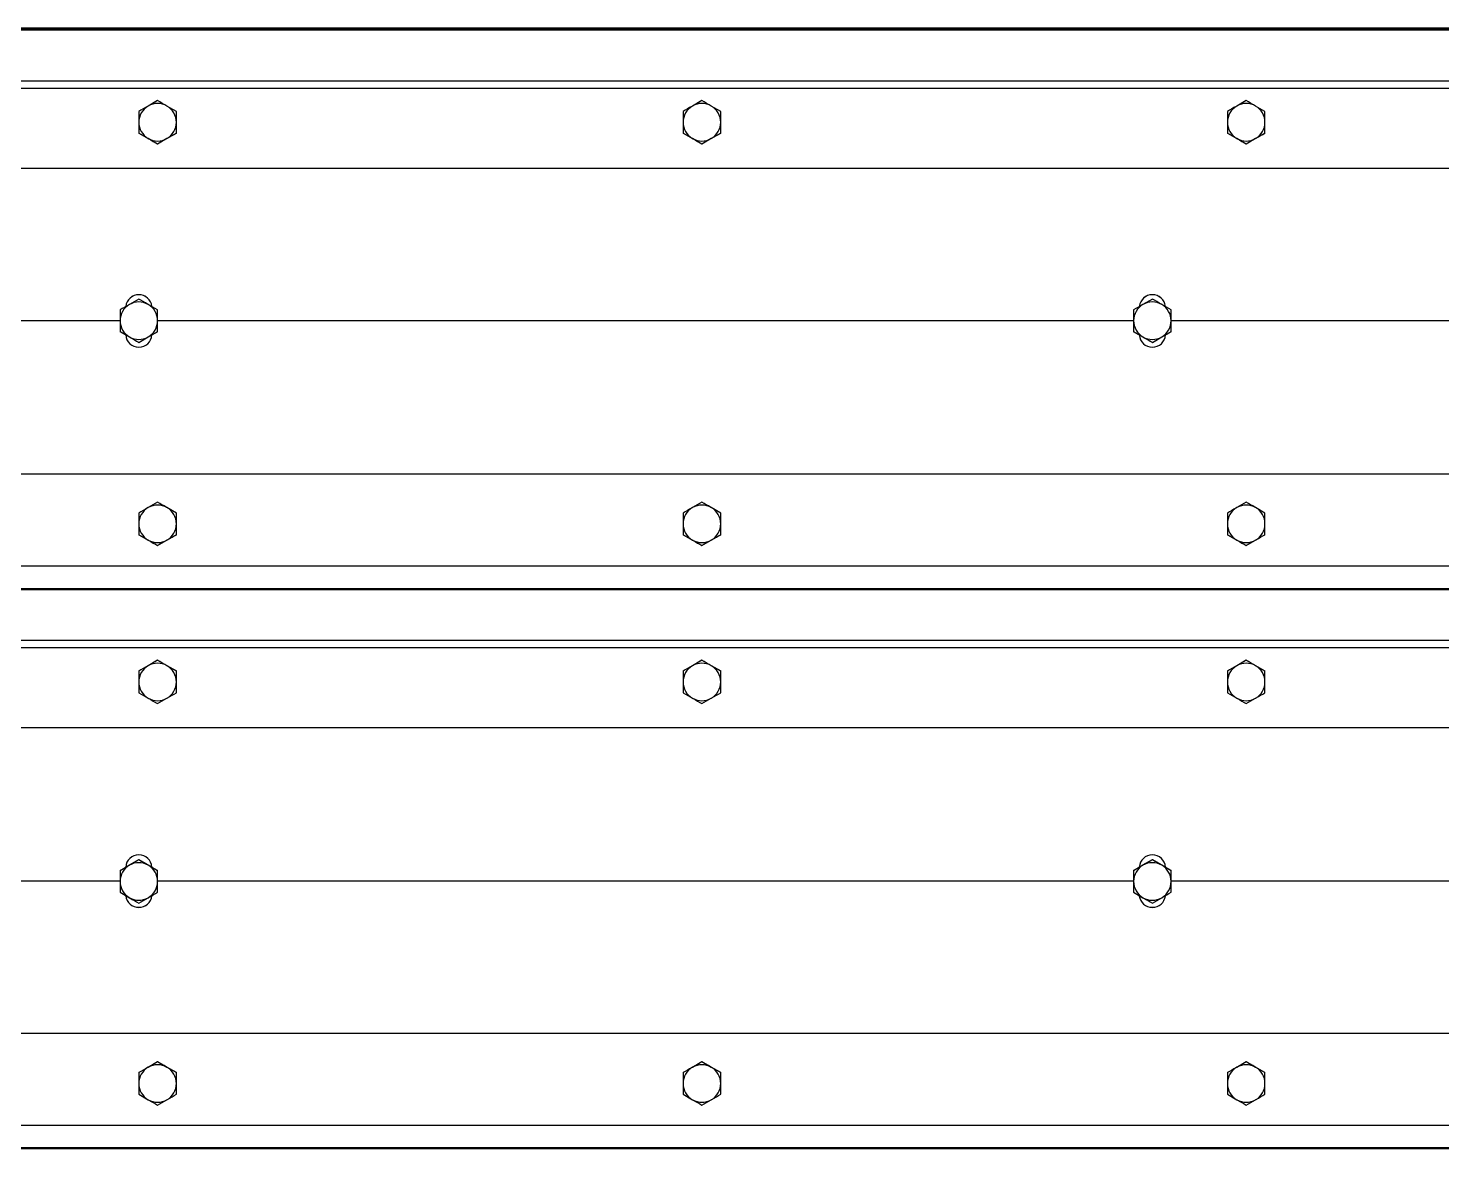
# Model space of a CAD drawing. Header units: millimetres. Extents: x -361 to 14022, y -1822 to 1455.
# Drawn here: x 3832.3 to 3863.68, y 919.6 to 944.47 of the extents above; entities that cross this region are included whole.
import ezdxf

# ---------------------------------------------------------------- set-up
doc = ezdxf.new("R2010")
doc.units = ezdxf.units.MM

msp = doc.modelspace()

# ---------------------------------------------------------------- linework, layer by layer
at = {"color": 7, "linetype": 'Continuous', "lineweight": 25}
for p, q in [((3885.590521, 944.473651), (3760.590521, 944.473651)), ((3884.757188, 944.450482), (3761.423854, 944.450482)), ((3884.757188, 944.429013), (3761.423854, 944.429013)), ((3884.757188, 943.299046), (3761.423854, 943.299046)), ((3884.757188, 943.133247), (3761.423854, 943.133247)), ((3835.173854, 942.867441), (3834.965521, 942.74755)), ((3835.590521, 942.626891), (3835.382188, 942.74755)), ((3847.257188, 942.867441), (3847.048854, 942.74755)), ((3847.673854, 942.626891), (3847.465521, 942.74755)), ((3859.340521, 942.867441), (3859.132188, 942.74755)), ((3859.757188, 942.626891), (3859.548854, 942.74755)), ((3834.757188, 942.145791), (3834.965521, 942.0259)), ((3834.965521, 942.022892), (3834.757188, 942.143167)), ((3835.173854, 941.902617), (3834.965521, 942.022892)), ((3835.173854, 941.905241), (3835.382188, 942.0259)), ((3835.382188, 942.022892), (3835.173854, 941.902617)), ((3835.590521, 942.143167), (3835.382188, 942.022892)), ((3846.840521, 942.145791), (3847.048854, 942.0259)), ((3847.048854, 942.022892), (3846.840521, 942.143167)), ((3847.257188, 941.902617), (3847.048854, 942.022892)), ((3847.257188, 941.905241), (3847.465521, 942.0259)), ((3847.465521, 942.022892), (3847.257188, 941.902617)), ((3847.673854, 942.143167), (3847.465521, 942.022892)), ((3858.923854, 942.145791), (3859.132188, 942.0259)), ((3859.132188, 942.022892), (3858.923854, 942.143167)), ((3859.340521, 941.902617), (3859.132188, 942.022892)), ((3859.340521, 941.905241), (3859.548854, 942.0259)), ((3859.548854, 942.022892), (3859.340521, 941.902617)), ((3859.757188, 942.143167), (3859.548854, 942.022892)), ((3835.173854, 941.902617), (3835.173854, 941.905241)), ((3847.257188, 941.902617), (3847.257188, 941.905241)), ((3859.340521, 941.902617), (3859.340521, 941.905241)), ((3884.757188, 941.358733), (3761.423854, 941.358733)), ((3834.757188, 938.460892), (3834.548854, 938.341001)), ((3835.173854, 938.220342), (3834.965521, 938.341001)), ((3857.257188, 938.460892), (3857.048854, 938.341001)), ((3857.673854, 938.220342), (3857.465521, 938.341001)), ((3834.340521, 937.976228), (3812.673854, 937.976228)), ((3856.840521, 937.976228), (3835.173854, 937.976228)), ((3878.501976, 937.976228), (3857.673854, 937.976228)), ((3834.340521, 937.739242), (3834.548854, 937.619351)), ((3834.548854, 937.616021), (3834.340521, 937.736296)), ((3834.757188, 937.495746), (3834.548854, 937.616021)), ((3834.757188, 937.498693), (3834.965521, 937.619351)), ((3834.965521, 937.616021), (3834.757188, 937.495746)), ((3835.173854, 937.736296), (3834.965521, 937.616021)), ((3856.840521, 937.739242), (3857.048854, 937.619351)), ((3857.048854, 937.616021), (3856.840521, 937.736296)), ((3857.257188, 937.495746), (3857.048854, 937.616021)), ((3857.257188, 937.498693), (3857.465521, 937.619351)), ((3857.465521, 937.616021), (3857.257188, 937.495746)), ((3857.673854, 937.736296), (3857.465521, 937.616021)), ((3834.757188, 937.495746), (3834.757188, 937.498693)), ((3857.257188, 937.495746), (3857.257188, 937.498693)), ((3884.757188, 934.574978), (3761.423854, 934.574978)), ((3835.173854, 933.951248), (3834.965521, 933.831357)), ((3835.590521, 933.710698), (3835.382188, 933.831357)), ((3847.257188, 933.951248), (3847.048854, 933.831357)), ((3847.673854, 933.710698), (3847.465521, 933.831357)), ((3859.340521, 933.951248), (3859.132188, 933.831357)), ((3859.757188, 933.710698), (3859.548854, 933.831357)), ((3834.757188, 933.229599), (3834.965521, 933.109708)), ((3834.965521, 933.1067), (3834.757188, 933.226975)), ((3835.590521, 933.226975), (3835.382188, 933.1067)), ((3846.840521, 933.229599), (3847.048854, 933.109708)), ((3847.048854, 933.1067), (3846.840521, 933.226975)), ((3847.673854, 933.226975), (3847.465521, 933.1067)), ((3858.923854, 933.229599), (3859.132188, 933.109708)), ((3859.132188, 933.1067), (3858.923854, 933.226975)), ((3859.757188, 933.226975), (3859.548854, 933.1067)), ((3835.173854, 932.986425), (3834.965521, 933.1067)), ((3835.173854, 932.989049), (3835.382188, 933.109708)), ((3835.382188, 933.1067), (3835.173854, 932.986425)), ((3835.173854, 932.986425), (3835.173854, 932.989049)), ((3847.257188, 932.986425), (3847.048854, 933.1067)), ((3847.257188, 932.989049), (3847.465521, 933.109708)), ((3847.465521, 933.1067), (3847.257188, 932.986425)), ((3847.257188, 932.986425), (3847.257188, 932.989049)), ((3859.340521, 932.986425), (3859.132188, 933.1067)), ((3859.340521, 932.989049), (3859.548854, 933.109708)), ((3859.548854, 933.1067), (3859.340521, 932.986425)), ((3859.340521, 932.986425), (3859.340521, 932.989049)), ((3884.757188, 932.528149), (3761.423854, 932.528149)), ((3884.757188, 932.028294), (3761.423854, 932.028294)), ((3884.757188, 932.004824), (3761.423854, 932.004824)), ((3884.757188, 930.882158), (3761.423854, 930.882158)), ((3884.757188, 930.715507), (3761.423854, 930.715507)), ((3884.757188, 930.714364), (3761.423854, 930.714364)), ((3834.965521, 930.324673), (3835.173854, 930.444943)), ((3835.173854, 930.441453), (3834.965521, 930.320673)), ((3835.173854, 930.444943), (3835.173854, 930.441453)), ((3835.173854, 930.444943), (3835.382188, 930.324673)), ((3847.048854, 930.324673), (3847.257188, 930.444943)), ((3847.257188, 930.441453), (3847.048854, 930.320673)), ((3847.257188, 930.444943), (3847.257188, 930.441453)), ((3847.257188, 930.444943), (3847.465521, 930.324673)), ((3859.132188, 930.324673), (3859.340521, 930.444943)), ((3859.340521, 930.441453), (3859.132188, 930.320673)), ((3859.340521, 930.444943), (3859.340521, 930.441453)), ((3859.340521, 930.444943), (3859.548854, 930.324673)), ((3834.757188, 930.204403), (3834.965521, 930.324673)), ((3835.382188, 930.324673), (3835.590521, 930.204403)), ((3835.590521, 930.200913), (3835.382188, 930.320673)), ((3846.840521, 930.204403), (3847.048854, 930.324673)), ((3847.465521, 930.324673), (3847.673854, 930.204403)), ((3847.673854, 930.200913), (3847.465521, 930.320673)), ((3858.923854, 930.204403), (3859.132188, 930.324673)), ((3859.548854, 930.324673), (3859.757188, 930.204403)), ((3859.757188, 930.200913), (3859.548854, 930.320673)), ((3834.757188, 929.719833), (3834.965521, 929.599053)), ((3846.840521, 929.719833), (3847.048854, 929.599053)), ((3858.923854, 929.719833), (3859.132188, 929.599053)), ((3835.173854, 929.479293), (3835.382188, 929.599053)), ((3847.257188, 929.479293), (3847.465521, 929.599053)), ((3859.340521, 929.479293), (3859.548854, 929.599053)), ((3884.757188, 928.939922), (3761.423854, 928.939922)), ((3834.548854, 925.895707), (3834.757188, 926.015977)), ((3834.757188, 926.012059), (3834.548854, 925.891278)), ((3834.757188, 926.015977), (3834.757188, 926.012059)), ((3834.757188, 926.015977), (3834.965521, 925.895707)), ((3857.048854, 925.895707), (3857.257188, 926.015977)), ((3857.257188, 926.012059), (3857.048854, 925.891278)), ((3857.257188, 926.015977), (3857.257188, 926.012059)), ((3857.257188, 926.015977), (3857.465521, 925.895707)), ((3834.340521, 925.775437), (3834.548854, 925.895707)), ((3834.965521, 925.895707), (3835.173854, 925.775437)), ((3835.173854, 925.771519), (3834.965521, 925.891278)), ((3856.840521, 925.775437), (3857.048854, 925.895707)), ((3857.465521, 925.895707), (3857.673854, 925.775437)), ((3857.673854, 925.771519), (3857.465521, 925.891278)), ((3834.340521, 925.535719), (3812.673854, 925.535719)), ((3856.840521, 925.535719), (3835.173854, 925.535719)), ((3878.501661, 925.535719), (3857.673854, 925.535719)), ((3834.340521, 925.290439), (3834.548854, 925.169659)), ((3834.757188, 925.049899), (3834.965521, 925.169659)), ((3856.840521, 925.290439), (3857.048854, 925.169659)), ((3857.257188, 925.049899), (3857.465521, 925.169659)), ((3884.757188, 922.156444), (3761.423854, 922.156444)), ((3834.757188, 921.288575), (3834.965521, 921.408845)), ((3834.965521, 921.408845), (3835.173854, 921.529115)), ((3835.173854, 921.525625), (3834.965521, 921.404845)), ((3835.173854, 921.529115), (3835.173854, 921.525625)), ((3835.173854, 921.529115), (3835.382188, 921.408845)), ((3835.382188, 921.408845), (3835.590521, 921.288575)), ((3835.590521, 921.285085), (3835.382188, 921.404845)), ((3846.840521, 921.288575), (3847.048854, 921.408845)), ((3847.048854, 921.408845), (3847.257188, 921.529115)), ((3847.257188, 921.525625), (3847.048854, 921.404845)), ((3847.257188, 921.529115), (3847.257188, 921.525625)), ((3847.257188, 921.529115), (3847.465521, 921.408845)), ((3847.465521, 921.408845), (3847.673854, 921.288575)), ((3847.673854, 921.285085), (3847.465521, 921.404845)), ((3858.923854, 921.288575), (3859.132188, 921.408845)), ((3859.132188, 921.408845), (3859.340521, 921.529115)), ((3859.340521, 921.525625), (3859.132188, 921.404845)), ((3859.340521, 921.529115), (3859.340521, 921.525625)), ((3859.340521, 921.529115), (3859.548854, 921.408845)), ((3859.548854, 921.408845), (3859.757188, 921.288575)), ((3859.757188, 921.285085), (3859.548854, 921.404845)), ((3834.757188, 920.804005), (3834.965521, 920.683225)), ((3835.173854, 920.563465), (3835.382188, 920.683225)), ((3846.840521, 920.804005), (3847.048854, 920.683225)), ((3847.257188, 920.563465), (3847.465521, 920.683225)), ((3858.923854, 920.804005), (3859.132188, 920.683225)), ((3859.340521, 920.563465), (3859.548854, 920.683225)), ((3884.757188, 920.109699), (3761.423854, 920.109699)), ((3884.757188, 919.617149), (3761.423854, 919.617149)), ((3884.757188, 919.59568), (3761.423854, 919.59568))]:
    msp.add_line(p, q, dxfattribs=at)
for centre, radius, start, end in [((3835.173828, 942.386721), 0.416641, 119.9979362, 179.999425), ((3835.173854, 942.386684), 0.416685, 60.0014888, 119.9985112), ((3835.17388, 942.386721), 0.416641, 0.000575, 60.0020638), ((3847.257162, 942.386721), 0.416641, 119.9979362, 179.999425), ((3847.257188, 942.386684), 0.416685, 60.0014888, 119.9985112), ((3847.257214, 942.386721), 0.416641, 0.000575, 60.0020638), ((3859.340495, 942.386721), 0.416641, 119.9979362, 179.999425), ((3859.340521, 942.386684), 0.416685, 60.0014888, 119.9985112), ((3859.340547, 942.386721), 0.416641, 0.000575, 60.0020638), ((3835.173828, 942.386729), 0.416641, 180.000575, 240.0020638), ((3835.17388, 942.386729), 0.416641, 299.9979362, 359.999425), ((3847.257162, 942.386729), 0.416641, 180.000575, 240.0020638), ((3847.257214, 942.386729), 0.416641, 299.9979362, 359.999425), ((3859.340495, 942.386729), 0.416641, 180.000575, 240.0020638), ((3859.340547, 942.386729), 0.416641, 299.9979362, 359.999425), ((3835.173854, 942.386766), 0.416685, 240.0014888, 299.9985112), ((3847.257188, 942.386766), 0.416685, 240.0014888, 299.9985112), ((3859.340521, 942.386766), 0.416685, 240.0014888, 299.9985112), ((3834.757162, 937.980172), 0.416641, 119.9979362, 179.999425), ((3834.757188, 937.980135), 0.416685, 60.0014888, 119.9985112), ((3834.757214, 937.980172), 0.416641, 0.000575, 60.0020638), ((3857.257162, 937.980172), 0.416641, 119.9979362, 179.999425), ((3857.257188, 937.980135), 0.416685, 60.0014888, 119.9985112), ((3857.257214, 937.980172), 0.416641, 0.000575, 60.0020638), ((3834.757162, 937.98018), 0.416641, 180.000575, 240.0020638), ((3834.757214, 937.98018), 0.416641, 299.9979362, 359.999425), ((3857.257162, 937.98018), 0.416641, 180.000575, 240.0020638), ((3857.257214, 937.98018), 0.416641, 299.9979362, 359.999425), ((3834.757188, 937.980217), 0.416685, 240.0014888, 299.9985112), ((3857.257188, 937.980217), 0.416685, 240.0014888, 299.9985112), ((3835.173828, 933.470528), 0.416641, 119.9979362, 179.999425), ((3835.173854, 933.470492), 0.416685, 60.0014888, 119.9985112), ((3835.17388, 933.470528), 0.416641, 0.000575, 60.0020638), ((3847.257162, 933.470528), 0.416641, 119.9979362, 179.999425), ((3847.257188, 933.470492), 0.416685, 60.0014888, 119.9985112), ((3847.257214, 933.470528), 0.416641, 0.000575, 60.0020638), ((3859.340495, 933.470528), 0.416641, 119.9979362, 179.999425), ((3859.340521, 933.470492), 0.416685, 60.0014888, 119.9985112), ((3859.340547, 933.470528), 0.416641, 0.000575, 60.0020638), ((3835.173828, 933.470537), 0.416641, 180.000575, 240.0020638), ((3835.17388, 933.470537), 0.416641, 299.9979362, 359.999425), ((3847.257162, 933.470537), 0.416641, 180.000575, 240.0020638), ((3847.257214, 933.470537), 0.416641, 299.9979362, 359.999425), ((3859.340495, 933.470537), 0.416641, 180.000575, 240.0020638), ((3859.340547, 933.470537), 0.416641, 299.9979362, 359.999425), ((3835.173854, 933.470573), 0.416685, 240.0014888, 299.9985112), ((3847.257188, 933.470573), 0.416685, 240.0014888, 299.9985112), ((3859.340521, 933.470573), 0.416685, 240.0014888, 299.9985112), ((3835.173854, 929.959791), 0.4167, 60.0026331, 119.9973669), ((3847.257188, 929.959791), 0.4167, 60.0026331, 119.9973669), ((3859.340521, 929.959791), 0.4167, 60.0026331, 119.9973669), ((3835.173808, 929.959856), 0.416621, 119.9963499, 179.9989831), ((3835.1739, 929.959856), 0.416621, 0.0010169, 60.0036501), ((3847.257142, 929.959856), 0.416621, 119.9963499, 179.9989831), ((3847.257234, 929.959856), 0.416621, 0.0010169, 60.0036501), ((3859.340475, 929.959856), 0.416621, 119.9963499, 179.9989831), ((3859.340567, 929.959856), 0.416621, 0.0010169, 60.0036501), ((3835.173808, 929.95987), 0.416621, 180.0010169, 240.0036501), ((3835.1739, 929.95987), 0.416621, 299.9963499, 359.9989831), ((3847.257142, 929.95987), 0.416621, 180.0010169, 240.0036501), ((3847.257234, 929.95987), 0.416621, 299.9963499, 359.9989831), ((3859.340475, 929.95987), 0.416621, 180.0010169, 240.0036501), ((3859.340567, 929.95987), 0.416621, 299.9963499, 359.9989831), ((3835.173854, 929.959935), 0.4167, 240.0026331, 299.9973669), ((3847.257188, 929.959935), 0.4167, 240.0026331, 299.9973669), ((3859.340521, 929.959935), 0.4167, 240.0026331, 299.9973669), ((3834.757142, 925.530461), 0.416621, 119.9963499, 179.9989831), ((3834.757188, 925.530396), 0.4167, 60.0026331, 119.9973669), ((3834.757234, 925.530461), 0.416621, 0.0010169, 60.0036501), ((3857.257142, 925.530461), 0.416621, 119.9963499, 179.9989831), ((3857.257188, 925.530396), 0.4167, 60.0026331, 119.9973669), ((3857.257234, 925.530461), 0.416621, 0.0010169, 60.0036501), ((3834.757142, 925.530476), 0.416621, 180.0010169, 240.0036501), ((3834.757234, 925.530476), 0.416621, 299.9963499, 359.9989831), ((3857.257142, 925.530476), 0.416621, 180.0010169, 240.0036501), ((3857.257234, 925.530476), 0.416621, 299.9963499, 359.9989831), ((3834.757188, 925.530541), 0.4167, 240.0026331, 299.9973669), ((3857.257188, 925.530541), 0.4167, 240.0026331, 299.9973669), ((3835.173808, 921.044027), 0.416621, 119.9963499, 179.9989831), ((3835.173854, 921.043963), 0.4167, 60.0026331, 119.9973669), ((3835.1739, 921.044027), 0.416621, 0.0010169, 60.0036501), ((3847.257142, 921.044027), 0.416621, 119.9963499, 179.9989831), ((3847.257188, 921.043963), 0.4167, 60.0026331, 119.9973669), ((3847.257234, 921.044027), 0.416621, 0.0010169, 60.0036501), ((3859.340475, 921.044027), 0.416621, 119.9963499, 179.9989831), ((3859.340521, 921.043963), 0.4167, 60.0026331, 119.9973669), ((3859.340567, 921.044027), 0.416621, 0.0010169, 60.0036501), ((3835.173808, 921.044042), 0.416621, 180.0010169, 240.0036501), ((3835.1739, 921.044042), 0.416621, 299.9963499, 359.9989831), ((3847.257142, 921.044042), 0.416621, 180.0010169, 240.0036501), ((3847.257234, 921.044042), 0.416621, 299.9963499, 359.9989831), ((3859.340475, 921.044042), 0.416621, 180.0010169, 240.0036501), ((3859.340567, 921.044042), 0.416621, 299.9963499, 359.9989831), ((3835.173854, 921.044107), 0.4167, 240.0026331, 299.9973669), ((3847.257188, 921.044107), 0.4167, 240.0026331, 299.9973669), ((3859.340521, 921.044107), 0.4167, 240.0026331, 299.9973669)]:
    msp.add_arc(centre, radius, start, end, dxfattribs=at)
for centre, major_axis, ratio, start_param, end_param in [((3834.757188, 938.267073), (0.291667, 0), 0.99718384, 0.110352693, 3.031165251), ((3834.757188, 938.266183), (0.291667, 0), 0.99718384, 0.114178275, 3.027339505), ((3857.257188, 938.267073), (0.291667, 0), 0.99718384, 0.110352693, 3.031165251), ((3857.257188, 938.266183), (0.291667, 0), 0.99718384, 0.114178275, 3.027339505), ((3834.757188, 937.683771), (0, 0.292457), 0.997297519, 1.639356046, 4.643829261), ((3857.257188, 937.683771), (0, 0.292457), 0.997297519, 1.639356046, 4.643829261), ((3834.757188, 925.82843), (0, 0.292711), 0.99643242, 4.779209725, 7.787160889), ((3857.257188, 925.82843), (0, 0.292711), 0.99643242, 4.779209725, 7.787160889), ((3834.757188, 925.245152), (0.291667, 0), 0.996231549, 3.25862292, 6.166055172), ((3834.757188, 925.246335), (0.291667, 0), 0.996231549, 3.263717215, 6.160960586), ((3857.257188, 925.245152), (0.291667, 0), 0.996231549, 3.25862292, 6.166055172), ((3857.257188, 925.246335), (0.291667, 0), 0.996231549, 3.263717215, 6.160960586)]:
    msp.add_ellipse(centre, major_axis=major_axis, ratio=ratio, start_param=start_param, end_param=end_param, dxfattribs=at)
for points, knots in [([(3834.965521, 942.74755), (3834.960582, 942.744698), (3834.890231, 942.704077), (3834.821289, 942.66408), (3834.757188, 942.626891)], [0, 0, 0, 0, 0.070200577, 1, 1, 1, 1]), ([(3834.757188, 942.626891), (3834.757188, 942.566103), (3834.757188, 942.486969), (3834.757188, 942.405592), (3834.757188, 942.386725)], [0, 0, 0, 0, 0.768150727, 1, 1, 1, 1]), ([(3835.382188, 942.74755), (3835.377249, 942.7504), (3835.306897, 942.79101), (3835.237956, 942.830616), (3835.173854, 942.867441)], [0, 0, 0, 0, 0.070200577, 1, 1, 1, 1]), ([(3835.590521, 942.386725), (3835.590521, 942.405592), (3835.590521, 942.486969), (3835.590521, 942.566103), (3835.590521, 942.626891)], [0, 0, 0, 0, 0.231849273, 1, 1, 1, 1]), ([(3847.048854, 942.74755), (3847.043916, 942.744698), (3846.973564, 942.704077), (3846.904623, 942.66408), (3846.840521, 942.626891)], [0, 0, 0, 0, 0.070200577, 1, 1, 1, 1]), ([(3846.840521, 942.626891), (3846.840521, 942.566103), (3846.840521, 942.486969), (3846.840521, 942.405592), (3846.840521, 942.386725)], [0, 0, 0, 0, 0.768150727, 1, 1, 1, 1]), ([(3847.465521, 942.74755), (3847.460582, 942.7504), (3847.390231, 942.79101), (3847.321289, 942.830616), (3847.257188, 942.867441)], [0, 0, 0, 0, 0.070200577, 1, 1, 1, 1]), ([(3847.673854, 942.386725), (3847.673854, 942.405592), (3847.673854, 942.486969), (3847.673854, 942.566103), (3847.673854, 942.626891)], [0, 0, 0, 0, 0.231849273, 1, 1, 1, 1]), ([(3859.132188, 942.74755), (3859.127249, 942.744698), (3859.056897, 942.704077), (3858.987956, 942.66408), (3858.923854, 942.626891)], [0, 0, 0, 0, 0.070200577, 1, 1, 1, 1]), ([(3858.923854, 942.626891), (3858.923854, 942.566103), (3858.923854, 942.486969), (3858.923854, 942.405592), (3858.923854, 942.386725)], [0, 0, 0, 0, 0.768150727, 1, 1, 1, 1]), ([(3859.548854, 942.74755), (3859.543916, 942.7504), (3859.473564, 942.79101), (3859.404623, 942.830616), (3859.340521, 942.867441)], [0, 0, 0, 0, 0.070200577, 1, 1, 1, 1]), ([(3859.757188, 942.386725), (3859.757188, 942.405592), (3859.757188, 942.486969), (3859.757188, 942.566103), (3859.757188, 942.626891)], [0, 0, 0, 0, 0.231849273, 1, 1, 1, 1]), ([(3834.757188, 942.386725), (3834.757188, 942.32242), (3834.757188, 942.240917), (3834.757188, 942.162366), (3834.757188, 942.145791)], [0, 0, 0, 0, 0.7889992378, 1, 1, 1, 1]), ([(3835.590521, 942.145791), (3835.590521, 942.162366), (3835.590521, 942.240917), (3835.590521, 942.32242), (3835.590521, 942.386725)], [0, 0, 0, 0, 0.211000762, 1, 1, 1, 1]), ([(3846.840521, 942.386725), (3846.840521, 942.32242), (3846.840521, 942.240917), (3846.840521, 942.162366), (3846.840521, 942.145791)], [0, 0, 0, 0, 0.7889992378, 1, 1, 1, 1]), ([(3847.673854, 942.145791), (3847.673854, 942.162366), (3847.673854, 942.240917), (3847.673854, 942.32242), (3847.673854, 942.386725)], [0, 0, 0, 0, 0.211000762, 1, 1, 1, 1]), ([(3858.923854, 942.386725), (3858.923854, 942.32242), (3858.923854, 942.240917), (3858.923854, 942.162366), (3858.923854, 942.145791)], [0, 0, 0, 0, 0.7889992378, 1, 1, 1, 1]), ([(3859.757188, 942.145791), (3859.757188, 942.162366), (3859.757188, 942.240917), (3859.757188, 942.32242), (3859.757188, 942.386725)], [0, 0, 0, 0, 0.211000762, 1, 1, 1, 1]), ([(3834.965521, 942.0259), (3834.97046, 942.023049), (3835.040812, 941.982428), (3835.109753, 941.942431), (3835.173854, 941.905241)], [0, 0, 0, 0, 0.070200577, 1, 1, 1, 1]), ([(3835.382188, 942.0259), (3835.387127, 942.028751), (3835.457478, 942.069361), (3835.52642, 942.108966), (3835.590521, 942.145791)], [0, 0, 0, 0, 0.0702005767, 1, 1, 1, 1]), ([(3847.048854, 942.0259), (3847.053793, 942.023049), (3847.124145, 941.982428), (3847.193086, 941.942431), (3847.257188, 941.905241)], [0, 0, 0, 0, 0.070200577, 1, 1, 1, 1]), ([(3847.465521, 942.0259), (3847.47046, 942.028751), (3847.540812, 942.069361), (3847.609753, 942.108966), (3847.673854, 942.145791)], [0, 0, 0, 0, 0.0702005767, 1, 1, 1, 1]), ([(3859.132188, 942.0259), (3859.137127, 942.023049), (3859.207478, 941.982428), (3859.27642, 941.942431), (3859.340521, 941.905241)], [0, 0, 0, 0, 0.070200577, 1, 1, 1, 1]), ([(3859.548854, 942.0259), (3859.553793, 942.028751), (3859.624145, 942.069361), (3859.693086, 942.108966), (3859.757188, 942.145791)], [0, 0, 0, 0, 0.0702005767, 1, 1, 1, 1]), ([(3834.548854, 938.341001), (3834.543916, 938.338149), (3834.473564, 938.297528), (3834.404623, 938.257531), (3834.340521, 938.220342)], [0, 0, 0, 0, 0.0702005767, 1, 1, 1, 1]), ([(3834.340521, 938.220342), (3834.340521, 938.159555), (3834.340521, 938.08042), (3834.340521, 937.999043), (3834.340521, 937.980176)], [0, 0, 0, 0, 0.768150728, 1, 1, 1, 1]), ([(3834.965521, 938.341001), (3834.960582, 938.343852), (3834.890231, 938.384462), (3834.821289, 938.424067), (3834.757188, 938.460892)], [0, 0, 0, 0, 0.070200577, 1, 1, 1, 1]), ([(3835.173854, 937.980176), (3835.173854, 937.999043), (3835.173854, 938.08042), (3835.173854, 938.159555), (3835.173854, 938.220342)], [0, 0, 0, 0, 0.231849273, 1, 1, 1, 1]), ([(3857.048854, 938.341001), (3857.043916, 938.338149), (3856.973564, 938.297528), (3856.904623, 938.257531), (3856.840521, 938.220342)], [0, 0, 0, 0, 0.0702005767, 1, 1, 1, 1]), ([(3856.840521, 938.220342), (3856.840521, 938.159555), (3856.840521, 938.08042), (3856.840521, 937.999043), (3856.840521, 937.980176)], [0, 0, 0, 0, 0.768150728, 1, 1, 1, 1]), ([(3857.465521, 938.341001), (3857.460582, 938.343852), (3857.390231, 938.384462), (3857.321289, 938.424067), (3857.257188, 938.460892)], [0, 0, 0, 0, 0.070200577, 1, 1, 1, 1]), ([(3857.673854, 937.980176), (3857.673854, 937.999043), (3857.673854, 938.08042), (3857.673854, 938.159555), (3857.673854, 938.220342)], [0, 0, 0, 0, 0.231849273, 1, 1, 1, 1]), ([(3834.340521, 937.980176), (3834.340521, 937.915871), (3834.340521, 937.834369), (3834.340521, 937.755817), (3834.340521, 937.739242)], [0, 0, 0, 0, 0.7889992377, 1, 1, 1, 1]), ([(3835.173854, 937.739242), (3835.173854, 937.755817), (3835.173854, 937.834369), (3835.173854, 937.915871), (3835.173854, 937.980176)], [0, 0, 0, 0, 0.211000762, 1, 1, 1, 1]), ([(3856.840521, 937.980176), (3856.840521, 937.915871), (3856.840521, 937.834369), (3856.840521, 937.755817), (3856.840521, 937.739242)], [0, 0, 0, 0, 0.7889992377, 1, 1, 1, 1]), ([(3857.673854, 937.739242), (3857.673854, 937.755817), (3857.673854, 937.834369), (3857.673854, 937.915871), (3857.673854, 937.980176)], [0, 0, 0, 0, 0.211000762, 1, 1, 1, 1]), ([(3834.548854, 937.619351), (3834.553793, 937.6165), (3834.624145, 937.575879), (3834.693086, 937.535882), (3834.757188, 937.498693)], [0, 0, 0, 0, 0.070200577, 1, 1, 1, 1]), ([(3834.965521, 937.619351), (3834.97046, 937.622202), (3835.040812, 937.662812), (3835.109753, 937.702417), (3835.173854, 937.739242)], [0, 0, 0, 0, 0.070200577, 1, 1, 1, 1]), ([(3857.048854, 937.619351), (3857.053793, 937.6165), (3857.124145, 937.575879), (3857.193086, 937.535882), (3857.257188, 937.498693)], [0, 0, 0, 0, 0.070200577, 1, 1, 1, 1]), ([(3857.465521, 937.619351), (3857.47046, 937.622202), (3857.540812, 937.662812), (3857.609753, 937.702417), (3857.673854, 937.739242)], [0, 0, 0, 0, 0.070200577, 1, 1, 1, 1]), ([(3834.965521, 933.831357), (3834.960582, 933.828505), (3834.890231, 933.787885), (3834.821289, 933.747888), (3834.757188, 933.710698)], [0, 0, 0, 0, 0.0702005767, 1, 1, 1, 1]), ([(3835.382188, 933.831357), (3835.377249, 933.834208), (3835.306897, 933.874818), (3835.237956, 933.914423), (3835.173854, 933.951248)], [0, 0, 0, 0, 0.070200577, 1, 1, 1, 1]), ([(3847.048854, 933.831357), (3847.043916, 933.828505), (3846.973564, 933.787885), (3846.904623, 933.747888), (3846.840521, 933.710698)], [0, 0, 0, 0, 0.0702005767, 1, 1, 1, 1]), ([(3847.465521, 933.831357), (3847.460582, 933.834208), (3847.390231, 933.874818), (3847.321289, 933.914423), (3847.257188, 933.951248)], [0, 0, 0, 0, 0.070200577, 1, 1, 1, 1]), ([(3859.132188, 933.831357), (3859.127249, 933.828505), (3859.056897, 933.787885), (3858.987956, 933.747888), (3858.923854, 933.710698)], [0, 0, 0, 0, 0.0702005767, 1, 1, 1, 1]), ([(3859.548854, 933.831357), (3859.543916, 933.834208), (3859.473564, 933.874818), (3859.404623, 933.914423), (3859.340521, 933.951248)], [0, 0, 0, 0, 0.070200577, 1, 1, 1, 1]), ([(3834.757188, 933.710698), (3834.757188, 933.649911), (3834.757188, 933.570776), (3834.757188, 933.489399), (3834.757188, 933.470532)], [0, 0, 0, 0, 0.768150727, 1, 1, 1, 1]), ([(3835.590521, 933.470532), (3835.590521, 933.489399), (3835.590521, 933.570776), (3835.590521, 933.649911), (3835.590521, 933.710698)], [0, 0, 0, 0, 0.231849273, 1, 1, 1, 1]), ([(3846.840521, 933.710698), (3846.840521, 933.649911), (3846.840521, 933.570776), (3846.840521, 933.489399), (3846.840521, 933.470532)], [0, 0, 0, 0, 0.768150727, 1, 1, 1, 1]), ([(3847.673854, 933.470532), (3847.673854, 933.489399), (3847.673854, 933.570776), (3847.673854, 933.649911), (3847.673854, 933.710698)], [0, 0, 0, 0, 0.231849273, 1, 1, 1, 1]), ([(3858.923854, 933.710698), (3858.923854, 933.649911), (3858.923854, 933.570776), (3858.923854, 933.489399), (3858.923854, 933.470532)], [0, 0, 0, 0, 0.768150727, 1, 1, 1, 1]), ([(3859.757188, 933.470532), (3859.757188, 933.489399), (3859.757188, 933.570776), (3859.757188, 933.649911), (3859.757188, 933.710698)], [0, 0, 0, 0, 0.231849273, 1, 1, 1, 1]), ([(3834.757188, 933.470532), (3834.757188, 933.406227), (3834.757188, 933.324725), (3834.757188, 933.246173), (3834.757188, 933.229599)], [0, 0, 0, 0, 0.7889992378, 1, 1, 1, 1]), ([(3835.382188, 933.109708), (3835.387127, 933.112558), (3835.457478, 933.153168), (3835.52642, 933.192774), (3835.590521, 933.229599)], [0, 0, 0, 0, 0.070200577, 1, 1, 1, 1]), ([(3835.590521, 933.229599), (3835.590521, 933.246173), (3835.590521, 933.324725), (3835.590521, 933.406227), (3835.590521, 933.470532)], [0, 0, 0, 0, 0.2110007622, 1, 1, 1, 1]), ([(3846.840521, 933.470532), (3846.840521, 933.406227), (3846.840521, 933.324725), (3846.840521, 933.246173), (3846.840521, 933.229599)], [0, 0, 0, 0, 0.7889992378, 1, 1, 1, 1]), ([(3847.465521, 933.109708), (3847.47046, 933.112558), (3847.540812, 933.153168), (3847.609753, 933.192774), (3847.673854, 933.229599)], [0, 0, 0, 0, 0.070200577, 1, 1, 1, 1]), ([(3847.673854, 933.229599), (3847.673854, 933.246173), (3847.673854, 933.324725), (3847.673854, 933.406227), (3847.673854, 933.470532)], [0, 0, 0, 0, 0.2110007622, 1, 1, 1, 1]), ([(3858.923854, 933.470532), (3858.923854, 933.406227), (3858.923854, 933.324725), (3858.923854, 933.246173), (3858.923854, 933.229599)], [0, 0, 0, 0, 0.7889992378, 1, 1, 1, 1]), ([(3859.548854, 933.109708), (3859.553793, 933.112558), (3859.624145, 933.153168), (3859.693086, 933.192774), (3859.757188, 933.229599)], [0, 0, 0, 0, 0.070200577, 1, 1, 1, 1]), ([(3859.757188, 933.229599), (3859.757188, 933.246173), (3859.757188, 933.324725), (3859.757188, 933.406227), (3859.757188, 933.470532)], [0, 0, 0, 0, 0.2110007622, 1, 1, 1, 1]), ([(3834.965521, 933.109708), (3834.97046, 933.106856), (3835.040812, 933.066235), (3835.109753, 933.026238), (3835.173854, 932.989049)], [0, 0, 0, 0, 0.0702005767, 1, 1, 1, 1]), ([(3847.048854, 933.109708), (3847.053793, 933.106856), (3847.124145, 933.066235), (3847.193086, 933.026238), (3847.257188, 932.989049)], [0, 0, 0, 0, 0.0702005767, 1, 1, 1, 1]), ([(3859.132188, 933.109708), (3859.137127, 933.106856), (3859.207478, 933.066235), (3859.27642, 933.026238), (3859.340521, 932.989049)], [0, 0, 0, 0, 0.0702005767, 1, 1, 1, 1]), ([(3835.382188, 930.320673), (3835.377249, 930.323525), (3835.306897, 930.364146), (3835.237956, 930.404206), (3835.173854, 930.441453)], [0, 0, 0, 0, 0.0702005767, 1, 1, 1, 1]), ([(3847.465521, 930.320673), (3847.460582, 930.323525), (3847.390231, 930.364146), (3847.321289, 930.404206), (3847.257188, 930.441453)], [0, 0, 0, 0, 0.0702005767, 1, 1, 1, 1]), ([(3859.548854, 930.320673), (3859.543916, 930.323525), (3859.473564, 930.364146), (3859.404623, 930.404206), (3859.340521, 930.441453)], [0, 0, 0, 0, 0.0702005767, 1, 1, 1, 1]), ([(3834.965521, 930.320673), (3834.960582, 930.317822), (3834.890231, 930.277216), (3834.821289, 930.237677), (3834.757188, 930.200913)], [0, 0, 0, 0, 0.070200577, 1, 1, 1, 1]), ([(3834.757188, 930.200913), (3834.757188, 930.139763), (3834.757188, 930.060155), (3834.757188, 929.978739), (3834.757188, 929.959863)], [0, 0, 0, 0, 0.768150727, 1, 1, 1, 1]), ([(3835.590521, 929.959863), (3835.590521, 929.978739), (3835.590521, 930.060155), (3835.590521, 930.139763), (3835.590521, 930.200913)], [0, 0, 0, 0, 0.231849273, 1, 1, 1, 1]), ([(3847.048854, 930.320673), (3847.043916, 930.317822), (3846.973564, 930.277216), (3846.904623, 930.237677), (3846.840521, 930.200913)], [0, 0, 0, 0, 0.070200577, 1, 1, 1, 1]), ([(3846.840521, 930.200913), (3846.840521, 930.139763), (3846.840521, 930.060155), (3846.840521, 929.978739), (3846.840521, 929.959863)], [0, 0, 0, 0, 0.768150727, 1, 1, 1, 1]), ([(3847.673854, 929.959863), (3847.673854, 929.978739), (3847.673854, 930.060155), (3847.673854, 930.139763), (3847.673854, 930.200913)], [0, 0, 0, 0, 0.231849273, 1, 1, 1, 1]), ([(3859.132188, 930.320673), (3859.127249, 930.317822), (3859.056897, 930.277216), (3858.987956, 930.237677), (3858.923854, 930.200913)], [0, 0, 0, 0, 0.070200577, 1, 1, 1, 1]), ([(3858.923854, 930.200913), (3858.923854, 930.139763), (3858.923854, 930.060155), (3858.923854, 929.978739), (3858.923854, 929.959863)], [0, 0, 0, 0, 0.768150727, 1, 1, 1, 1]), ([(3859.757188, 929.959863), (3859.757188, 929.978739), (3859.757188, 930.060155), (3859.757188, 930.139763), (3859.757188, 930.200913)], [0, 0, 0, 0, 0.231849273, 1, 1, 1, 1]), ([(3834.757188, 929.959863), (3834.757188, 929.895673), (3834.757188, 929.814317), (3834.757188, 929.736296), (3834.757188, 929.719833)], [0, 0, 0, 0, 0.7889992378, 1, 1, 1, 1]), ([(3835.382188, 929.599053), (3835.387127, 929.601905), (3835.457478, 929.642526), (3835.52642, 929.682586), (3835.590521, 929.719833)], [0, 0, 0, 0, 0.070200577, 1, 1, 1, 1]), ([(3835.590521, 929.719833), (3835.590521, 929.736296), (3835.590521, 929.814317), (3835.590521, 929.895673), (3835.590521, 929.959863)], [0, 0, 0, 0, 0.211000762, 1, 1, 1, 1]), ([(3846.840521, 929.959863), (3846.840521, 929.895673), (3846.840521, 929.814317), (3846.840521, 929.736296), (3846.840521, 929.719833)], [0, 0, 0, 0, 0.7889992378, 1, 1, 1, 1]), ([(3847.465521, 929.599053), (3847.47046, 929.601905), (3847.540812, 929.642526), (3847.609753, 929.682586), (3847.673854, 929.719833)], [0, 0, 0, 0, 0.070200577, 1, 1, 1, 1]), ([(3847.673854, 929.719833), (3847.673854, 929.736296), (3847.673854, 929.814317), (3847.673854, 929.895673), (3847.673854, 929.959863)], [0, 0, 0, 0, 0.211000762, 1, 1, 1, 1]), ([(3858.923854, 929.959863), (3858.923854, 929.895673), (3858.923854, 929.814317), (3858.923854, 929.736296), (3858.923854, 929.719833)], [0, 0, 0, 0, 0.7889992378, 1, 1, 1, 1]), ([(3859.548854, 929.599053), (3859.553793, 929.601905), (3859.624145, 929.642526), (3859.693086, 929.682586), (3859.757188, 929.719833)], [0, 0, 0, 0, 0.070200577, 1, 1, 1, 1]), ([(3859.757188, 929.719833), (3859.757188, 929.736296), (3859.757188, 929.814317), (3859.757188, 929.895673), (3859.757188, 929.959863)], [0, 0, 0, 0, 0.211000762, 1, 1, 1, 1]), ([(3834.965521, 929.599053), (3834.97046, 929.596202), (3835.040812, 929.555596), (3835.109753, 929.516057), (3835.173854, 929.479293)], [0, 0, 0, 0, 0.070200577, 1, 1, 1, 1]), ([(3847.048854, 929.599053), (3847.053793, 929.596202), (3847.124145, 929.555596), (3847.193086, 929.516057), (3847.257188, 929.479293)], [0, 0, 0, 0, 0.070200577, 1, 1, 1, 1]), ([(3859.132188, 929.599053), (3859.137127, 929.596202), (3859.207478, 929.555596), (3859.27642, 929.516057), (3859.340521, 929.479293)], [0, 0, 0, 0, 0.070200577, 1, 1, 1, 1]), ([(3834.965521, 925.891278), (3834.960582, 925.89413), (3834.890231, 925.934751), (3834.821289, 925.974811), (3834.757188, 926.012059)], [0, 0, 0, 0, 0.070200577, 1, 1, 1, 1]), ([(3857.465521, 925.891278), (3857.460582, 925.89413), (3857.390231, 925.934751), (3857.321289, 925.974811), (3857.257188, 926.012059)], [0, 0, 0, 0, 0.070200577, 1, 1, 1, 1]), ([(3834.548854, 925.891278), (3834.543916, 925.888428), (3834.473564, 925.847821), (3834.404623, 925.808282), (3834.340521, 925.771519)], [0, 0, 0, 0, 0.070200577, 1, 1, 1, 1]), ([(3834.340521, 925.771519), (3834.340521, 925.710368), (3834.340521, 925.630761), (3834.340521, 925.549345), (3834.340521, 925.530468)], [0, 0, 0, 0, 0.768150728, 1, 1, 1, 1]), ([(3835.173854, 925.530468), (3835.173854, 925.549345), (3835.173854, 925.630761), (3835.173854, 925.710368), (3835.173854, 925.771519)], [0, 0, 0, 0, 0.231849273, 1, 1, 1, 1]), ([(3857.048854, 925.891278), (3857.043916, 925.888428), (3856.973564, 925.847821), (3856.904623, 925.808282), (3856.840521, 925.771519)], [0, 0, 0, 0, 0.070200577, 1, 1, 1, 1]), ([(3856.840521, 925.771519), (3856.840521, 925.710368), (3856.840521, 925.630761), (3856.840521, 925.549345), (3856.840521, 925.530468)], [0, 0, 0, 0, 0.768150728, 1, 1, 1, 1]), ([(3857.673854, 925.530468), (3857.673854, 925.549345), (3857.673854, 925.630761), (3857.673854, 925.710368), (3857.673854, 925.771519)], [0, 0, 0, 0, 0.231849273, 1, 1, 1, 1]), ([(3834.340521, 925.530468), (3834.340521, 925.466279), (3834.340521, 925.384922), (3834.340521, 925.306901), (3834.340521, 925.290439)], [0, 0, 0, 0, 0.7889992377, 1, 1, 1, 1]), ([(3835.173854, 925.290439), (3835.173854, 925.306901), (3835.173854, 925.384922), (3835.173854, 925.466279), (3835.173854, 925.530468)], [0, 0, 0, 0, 0.211000762, 1, 1, 1, 1]), ([(3856.840521, 925.530468), (3856.840521, 925.466279), (3856.840521, 925.384922), (3856.840521, 925.306901), (3856.840521, 925.290439)], [0, 0, 0, 0, 0.7889992377, 1, 1, 1, 1]), ([(3857.673854, 925.290439), (3857.673854, 925.306901), (3857.673854, 925.384922), (3857.673854, 925.466279), (3857.673854, 925.530468)], [0, 0, 0, 0, 0.211000762, 1, 1, 1, 1]), ([(3834.548854, 925.169659), (3834.553793, 925.166808), (3834.624145, 925.126201), (3834.693086, 925.086662), (3834.757188, 925.049899)], [0, 0, 0, 0, 0.070200577, 1, 1, 1, 1]), ([(3834.965521, 925.169659), (3834.97046, 925.17251), (3835.040812, 925.213131), (3835.109753, 925.253191), (3835.173854, 925.290439)], [0, 0, 0, 0, 0.070200577, 1, 1, 1, 1]), ([(3857.048854, 925.169659), (3857.053793, 925.166808), (3857.124145, 925.126201), (3857.193086, 925.086662), (3857.257188, 925.049899)], [0, 0, 0, 0, 0.070200577, 1, 1, 1, 1]), ([(3857.465521, 925.169659), (3857.47046, 925.17251), (3857.540812, 925.213131), (3857.609753, 925.253191), (3857.673854, 925.290439)], [0, 0, 0, 0, 0.070200577, 1, 1, 1, 1]), ([(3834.965521, 921.404845), (3834.960582, 921.401994), (3834.890231, 921.361388), (3834.821289, 921.321849), (3834.757188, 921.285085)], [0, 0, 0, 0, 0.070200577, 1, 1, 1, 1]), ([(3834.757188, 921.285085), (3834.757188, 921.223935), (3834.757188, 921.144327), (3834.757188, 921.062911), (3834.757188, 921.044035)], [0, 0, 0, 0, 0.768150727, 1, 1, 1, 1]), ([(3835.382188, 921.404845), (3835.377249, 921.407696), (3835.306897, 921.448317), (3835.237956, 921.488377), (3835.173854, 921.525625)], [0, 0, 0, 0, 0.070200577, 1, 1, 1, 1]), ([(3835.590521, 921.044035), (3835.590521, 921.062911), (3835.590521, 921.144327), (3835.590521, 921.223935), (3835.590521, 921.285085)], [0, 0, 0, 0, 0.231849273, 1, 1, 1, 1]), ([(3847.048854, 921.404845), (3847.043916, 921.401994), (3846.973564, 921.361388), (3846.904623, 921.321849), (3846.840521, 921.285085)], [0, 0, 0, 0, 0.070200577, 1, 1, 1, 1]), ([(3846.840521, 921.285085), (3846.840521, 921.223935), (3846.840521, 921.144327), (3846.840521, 921.062911), (3846.840521, 921.044035)], [0, 0, 0, 0, 0.768150727, 1, 1, 1, 1]), ([(3847.465521, 921.404845), (3847.460582, 921.407696), (3847.390231, 921.448317), (3847.321289, 921.488377), (3847.257188, 921.525625)], [0, 0, 0, 0, 0.070200577, 1, 1, 1, 1]), ([(3847.673854, 921.044035), (3847.673854, 921.062911), (3847.673854, 921.144327), (3847.673854, 921.223935), (3847.673854, 921.285085)], [0, 0, 0, 0, 0.231849273, 1, 1, 1, 1]), ([(3859.132188, 921.404845), (3859.127249, 921.401994), (3859.056897, 921.361388), (3858.987956, 921.321849), (3858.923854, 921.285085)], [0, 0, 0, 0, 0.070200577, 1, 1, 1, 1]), ([(3858.923854, 921.285085), (3858.923854, 921.223935), (3858.923854, 921.144327), (3858.923854, 921.062911), (3858.923854, 921.044035)], [0, 0, 0, 0, 0.768150727, 1, 1, 1, 1]), ([(3859.548854, 921.404845), (3859.543916, 921.407696), (3859.473564, 921.448317), (3859.404623, 921.488377), (3859.340521, 921.525625)], [0, 0, 0, 0, 0.070200577, 1, 1, 1, 1]), ([(3859.757188, 921.044035), (3859.757188, 921.062911), (3859.757188, 921.144327), (3859.757188, 921.223935), (3859.757188, 921.285085)], [0, 0, 0, 0, 0.231849273, 1, 1, 1, 1]), ([(3834.757188, 921.044035), (3834.757188, 920.979845), (3834.757188, 920.898489), (3834.757188, 920.820468), (3834.757188, 920.804005)], [0, 0, 0, 0, 0.788999238, 1, 1, 1, 1]), ([(3835.590521, 920.804005), (3835.590521, 920.820468), (3835.590521, 920.898489), (3835.590521, 920.979845), (3835.590521, 921.044035)], [0, 0, 0, 0, 0.2110007622, 1, 1, 1, 1]), ([(3846.840521, 921.044035), (3846.840521, 920.979845), (3846.840521, 920.898489), (3846.840521, 920.820468), (3846.840521, 920.804005)], [0, 0, 0, 0, 0.788999238, 1, 1, 1, 1]), ([(3847.673854, 920.804005), (3847.673854, 920.820468), (3847.673854, 920.898489), (3847.673854, 920.979845), (3847.673854, 921.044035)], [0, 0, 0, 0, 0.2110007622, 1, 1, 1, 1]), ([(3858.923854, 921.044035), (3858.923854, 920.979845), (3858.923854, 920.898489), (3858.923854, 920.820468), (3858.923854, 920.804005)], [0, 0, 0, 0, 0.788999238, 1, 1, 1, 1]), ([(3859.757188, 920.804005), (3859.757188, 920.820468), (3859.757188, 920.898489), (3859.757188, 920.979845), (3859.757188, 921.044035)], [0, 0, 0, 0, 0.2110007622, 1, 1, 1, 1]), ([(3834.965521, 920.683225), (3834.97046, 920.680374), (3835.040812, 920.639768), (3835.109753, 920.600229), (3835.173854, 920.563465)], [0, 0, 0, 0, 0.070200577, 1, 1, 1, 1]), ([(3835.382188, 920.683225), (3835.387127, 920.686076), (3835.457478, 920.726698), (3835.52642, 920.766757), (3835.590521, 920.804005)], [0, 0, 0, 0, 0.070200577, 1, 1, 1, 1]), ([(3847.048854, 920.683225), (3847.053793, 920.680374), (3847.124145, 920.639768), (3847.193086, 920.600229), (3847.257188, 920.563465)], [0, 0, 0, 0, 0.070200577, 1, 1, 1, 1]), ([(3847.465521, 920.683225), (3847.47046, 920.686076), (3847.540812, 920.726698), (3847.609753, 920.766757), (3847.673854, 920.804005)], [0, 0, 0, 0, 0.070200577, 1, 1, 1, 1]), ([(3859.132188, 920.683225), (3859.137127, 920.680374), (3859.207478, 920.639768), (3859.27642, 920.600229), (3859.340521, 920.563465)], [0, 0, 0, 0, 0.070200577, 1, 1, 1, 1]), ([(3859.548854, 920.683225), (3859.553793, 920.686076), (3859.624145, 920.726698), (3859.693086, 920.766757), (3859.757188, 920.804005)], [0, 0, 0, 0, 0.070200577, 1, 1, 1, 1])]:
    msp.add_open_spline(points, degree=3, knots=knots, dxfattribs=at)

doc.saveas('drawing.dxf')
